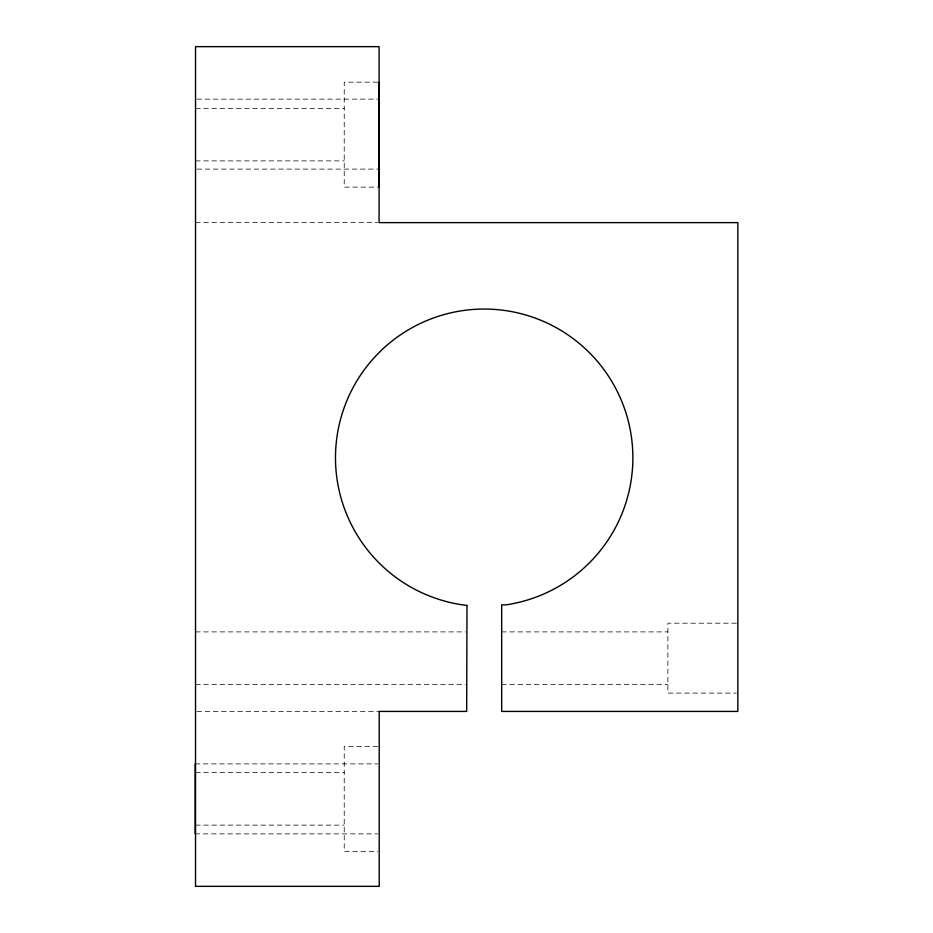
<?xml version="1.0" encoding="UTF-8"?>
<svg xmlns="http://www.w3.org/2000/svg" width="933" height="933" viewBox="0 0 933 933"><rect width="100%" height="100%" fill="white"/><g stroke="black" fill="none" stroke-linecap="round" stroke-linejoin="round"><path stroke-width="0.7" stroke-dasharray="4.67 3.5" d="M377.76 82.162L344.23 82.162L344.23 187.125L377.76 187.125M196.98 99.131L379.23 99.131M195.533 108.403L344.23 108.403M195.533 160.884L344.23 160.884M196.98 169.106L379.23 169.106M195.533 222.625L377.62 222.625M736.382 623.186L667.865 623.186L667.865 693.102L736.382 693.102M195.533 631.898L465.462 631.898M501.674 631.898L667.865 631.898M195.533 684.379L465.31 684.379M501.674 684.379L667.865 684.379M196.991 711.413L379.218 711.413M377.76 746.4L344.23 746.4L344.23 851.362L377.76 851.362M195.16 763.894L377.772 763.894M195.533 772.641L344.23 772.641M195.533 825.122L344.23 825.122M195.16 833.869L377.772 833.869"/><path stroke-width="1.4" d="M379.218 82.162L379.218 187.125M195.16 763.894L195.16 833.869M466.99 605.447L466.687 711.413L379.218 711.413L379.218 886.35L195.533 886.35L195.533 46.65L379.078 46.65L379.078 222.625L737.84 222.625L737.84 711.413L501.674 711.413L501.674 604.876L505.803 604.876A148.697 148.697 0 0 0 608.374 375.987A148.697 148.697 0 0 0 357.584 379.743A148.697 148.697 0 0 0 466.99 605.447"/></g></svg>
